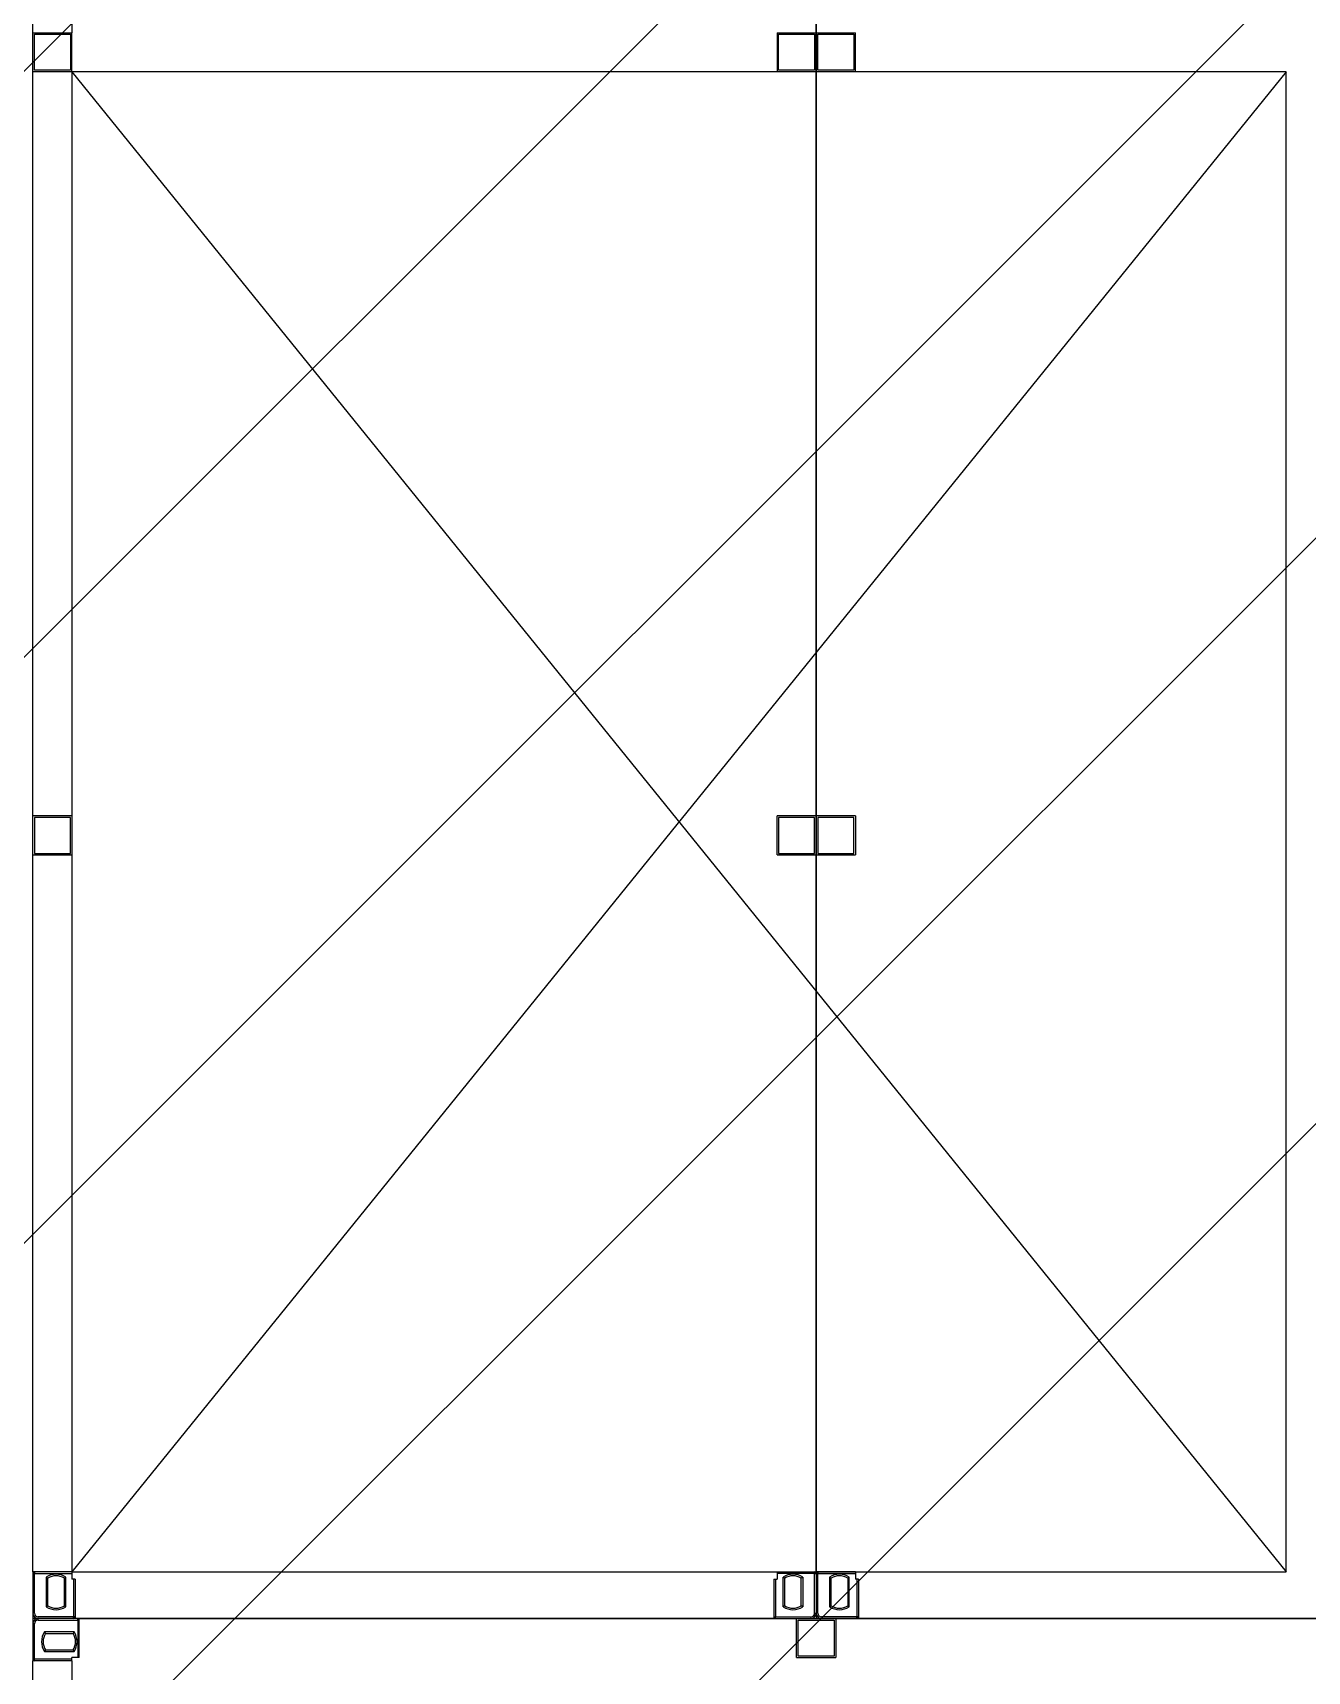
# Model space of a CAD drawing. Header units: millimetres. Extents: x -300 to 383236, y -195106 to -144646.
# Drawn here: x 373571.1 to 373863.9, y -149830.1 to -149453.5 of the extents above; entities that cross this region are included whole.
import ezdxf

# ---------------------------------------------------------------- set-up
doc = ezdxf.new("R2010")
doc.units = ezdxf.units.MM
doc.header["$LTSCALE"] = 60

# ---------------------------------------------------------------- blocks, each defined once
blk = doc.blocks.new('KEY PLAN_NEW')
h = blk.add_hatch()
h.set_pattern_fill('ANSI31', color=253, scale=2)
h.set_pattern_definition([(45, (-1396.921, -1800.0236), (-4.490128, 4.490128), [])])
edge = h.paths.add_edge_path()
edge.add_line((-2006.86, -1075.94), (-2006.86, -1091.94))
edge.add_line((-2006.86, -1091.94), (-2067.86, -1091.94))
edge.add_line((-2067.86, -1091.94), (-2067.86, -1375.94))
edge.add_line((-2067.86, -1375.94), (-2006.86, -1375.94))
edge.add_line((-2006.86, -1375.94), (-2006.86, -1391.94))
edge.add_line((-2006.86, -1391.94), (-2007.86, -1391.94))
edge.add_line((-2007.86, -1391.94), (-2007.86, -1488.94))
edge.add_line((-2007.86, -1488.94), (-2008.31, -1488.94))
edge.add_arc((-2028.72, -1493.5), 20.91, 12.5777, 76.5787)
edge.add_line((-2023.86, -1473.16), (-2023.86, -1391.94))
edge.add_line((-2023.86, -1391.94), (-2247.86, -1391.94))
edge.add_line((-2247.86, -1391.94), (-2247.86, -1488.94))
edge.add_line((-2247.86, -1488.94), (-2263.86, -1488.94))
edge.add_line((-2263.86, -1488.94), (-2263.86, -1452.18))
edge.add_line((-2263.86, -1452.18), (-2549.86, -1452.18))
edge.add_line((-2549.86, -1452.18), (-2549.86, -1488.94))
edge.add_line((-2549.86, -1488.94), (-2565.86, -1488.94))
edge.add_line((-2565.86, -1488.94), (-2565.86, -1427.94))
edge.add_line((-2565.86, -1427.94), (-2720.86, -1427.94))
edge.add_line((-2720.86, -1427.94), (-2720.86, -1411.94))
edge.add_line((-2720.86, -1411.94), (-2623.86, -1411.94))
edge.add_line((-2623.86, -1411.94), (-2623.86, -1075.94))
edge.add_line((-2623.86, -1075.94), (-2563.86, -1075.94))
edge.add_line((-2563.86, -1075.94), (-2563.86, -1071.94))
edge.add_line((-2563.86, -1071.94), (-2547.86, -1071.94))
edge.add_line((-2547.86, -1071.94), (-2547.86, -1091.94))
edge.add_line((-2547.86, -1091.94), (-2607.86, -1091.94))
edge.add_line((-2607.86, -1091.94), (-2607.86, -1411.94))
edge.add_line((-2607.86, -1411.94), (-2549.86, -1411.94))
edge.add_line((-2549.86, -1411.94), (-2549.86, -1436.18))
edge.add_line((-2549.86, -1436.18), (-2263.86, -1436.18))
edge.add_line((-2263.86, -1436.18), (-2263.86, -1375.94))
edge.add_line((-2263.86, -1375.94), (-2083.86, -1375.94))
edge.add_line((-2083.86, -1375.94), (-2083.86, -1075.94))
edge.add_line((-2083.86, -1075.94), (-2006.86, -1075.94))
at = {"color": 253}
for p, q in [((-2723.86, -1368.38, 46), (-2723.86, -1075.5, 46)), ((-2663.86, -1075.5, 46), (-2663.86, -1368.38, 46)), ((-2663.86, -1368.38, 46), (-2663.86, -1075.5, 46)), ((-2720.86, -1193.44, 46), (-2720.86, -1250.44, 46)), ((-2723.86, -1250.44, 46), (-2720.86, -1250.44, 46)), ((-2723.74, -1253.32, 46), (-2723.74, -1250.56, 46)), ((-2723.74, -1250.56, 46), (-2720.98, -1250.56, 46)), ((-2720.98, -1250.56, 46), (-2720.98, -1253.32, 46)), ((-2720.98, -1250.56, 46), (-2720.98, -1253.32, 46)), ((-2720.86, -1253.44, 46), (-2720.86, -1250.44, 46)), ((-2666.86, -1250.44, 46), (-2666.86, -1253.44, 46)), ((-2666.86, -1250.44, 46), (-2663.86, -1250.44, 46)), ((-2666.74, -1253.32, 46), (-2666.74, -1250.56, 46)), ((-2666.74, -1250.56, 46), (-2663.98, -1250.56, 46)), ((-2663.98, -1250.56, 46), (-2663.98, -1253.32, 46)), ((-2663.98, -1250.56, 46), (-2663.98, -1253.32, 46)), ((-2663.86, -1250.44, 46), (-2660.86, -1250.44, 46)), ((-2663.74, -1253.32, 46), (-2663.74, -1250.56, 46)), ((-2663.74, -1250.56, 46), (-2660.98, -1250.56, 46)), ((-2660.98, -1250.56, 46), (-2660.98, -1253.32, 46)), ((-2660.98, -1250.56, 46), (-2660.98, -1253.32, 46)), ((-2660.86, -1253.44, 46), (-2660.86, -1250.44, 46)), ((-2720.86, -1253.44, 46), (-2723.86, -1253.44, 46)), ((-2720.98, -1253.32, 46), (-2723.74, -1253.32, 46)), ((-2627.86, -1253.44, 46), (-2720.86, -1368.38, 46)), ((-2720.86, -1253.44, 46), (-2627.86, -1368.38, 46)), ((-2720.86, -1253.44, 46), (-2720.86, -1310.44, 46)), ((-2663.86, -1253.44, 46), (-2666.86, -1253.44, 46)), ((-2663.98, -1253.32, 46), (-2666.74, -1253.32, 46)), ((-2660.86, -1253.44, 46), (-2663.86, -1253.44, 46)), ((-2660.98, -1253.32, 46), (-2663.74, -1253.32, 46)), ((-2720.86, -1310.44, 46), (-2723.86, -1310.44, 46)), ((-2720.98, -1310.56, 46), (-2723.74, -1310.56, 46)), ((-2723.74, -1310.56, 46), (-2723.74, -1313.32, 46)), ((-2720.98, -1313.32, 46), (-2720.98, -1310.56, 46)), ((-2720.98, -1313.32, 46), (-2720.98, -1310.56, 46)), ((-2720.86, -1310.44, 46), (-2720.86, -1313.44, 46)), ((-2666.86, -1313.44, 46), (-2666.86, -1310.44, 46)), ((-2663.86, -1310.44, 46), (-2666.86, -1310.44, 46)), ((-2663.98, -1310.56, 46), (-2666.74, -1310.56, 46)), ((-2666.74, -1310.56, 46), (-2666.74, -1313.32, 46)), ((-2663.98, -1313.32, 46), (-2663.98, -1310.56, 46)), ((-2663.98, -1313.32, 46), (-2663.98, -1310.56, 46)), ((-2660.86, -1310.44, 46), (-2663.86, -1310.44, 46)), ((-2660.98, -1310.56, 46), (-2663.74, -1310.56, 46)), ((-2663.74, -1310.56, 46), (-2663.74, -1313.32, 46)), ((-2660.98, -1313.32, 46), (-2660.98, -1310.56, 46)), ((-2660.98, -1313.32, 46), (-2660.98, -1310.56, 46)), ((-2660.86, -1310.44, 46), (-2660.86, -1313.44, 46)), ((-2723.86, -1313.44, 46), (-2720.86, -1313.44, 46)), ((-2723.74, -1313.32, 46), (-2720.98, -1313.32, 46)), ((-2720.86, -1313.44, 46), (-2720.86, -1368.38, 46)), ((-2666.86, -1313.44, 46), (-2663.86, -1313.44, 46)), ((-2666.74, -1313.32, 46), (-2663.98, -1313.32, 46)), ((-2663.86, -1313.44, 46), (-2660.86, -1313.44, 46)), ((-2663.74, -1313.32, 46), (-2660.98, -1313.32, 46)), ((-2723.86, -1368.38, 46), (-2723.86, -1371.94, 46)), ((-2720.86, -1368.38, 46), (-2720.86, -1368.94, 46)), ((-2720.62, -1368.94, 46), (-2720.86, -1368.94, 46)), ((-2667.1, -1368.94, 46), (-2666.86, -1368.94, 46)), ((-2666.86, -1368.38, 46), (-2666.86, -1368.94, 46)), ((-2663.86, -1368.38, 46), (-2663.86, -1371.94, 46)), ((-2663.86, -1368.38, 46), (-2663.86, -1371.94, 46)), ((-2660.86, -1368.38, 46), (-2660.86, -1368.94, 46)), ((-2660.62, -1368.94, 46), (-2660.86, -1368.94, 46)), ((-2720.62, -1371.94, 46), (-2723.86, -1371.94, 46)), ((-2723.86, -1371.94, 46), (-2723.86, -1375.18, 46)), ((-2720.3, -1371.94, 46), (-2723.86, -1371.94, 46)), ((-2667.1, -1371.94, 46), (-2720.62, -1371.94, 46)), ((-2720.3, -1371.94, 46), (-2607.42, -1371.94, 46)), ((-2667.1, -1371.94, 46), (-2663.86, -1371.94, 46)), ((-2665.36, -1374.94, 46), (-2665.36, -1371.94, 46)), ((-2665.24, -1372.06, 46), (-2662.48, -1372.06, 46)), ((-2665.24, -1372.06, 46), (-2662.48, -1372.06, 46)), ((-2665.24, -1374.82, 46), (-2665.24, -1372.06, 46)), ((-2660.62, -1371.94, 46), (-2663.86, -1371.94, 46)), ((-2662.48, -1372.06, 46), (-2662.48, -1374.82, 46)), ((-2662.36, -1371.94, 46), (-2662.36, -1374.94, 46)), ((-2607.1, -1371.94, 46), (-2660.62, -1371.94, 46)), ((-2723.86, -1428.7, 46), (-2723.86, -1375.18, 46)), ((-2720.86, -1375.18, 46), (-2720.86, -1374.94, 46)), ((-2720.3, -1374.94, 46), (-2720.86, -1374.94, 46)), ((-2720.86, -1375.18, 46), (-2720.86, -1428.7, 46)), ((-2665.36, -1374.94, 46), (-2662.36, -1374.94, 46)), ((-2662.48, -1374.82, 46), (-2665.24, -1374.82, 46))]:
    blk.add_line(p, q, dxfattribs=at)
at = {"color": 253, "linetype": 'Continuous'}
for p, q in [((-2720.86, -1368.38, 46), (-2723.86, -1368.38, 46)), ((-2723.74, -1368.5, 46), (-2723.86, -1368.5, 46)), ((-2723.74, -1368.38, 46), (-2723.74, -1368.5, 46)), ((-2723.74, -1368.5, 46), (-2720.86, -1368.5, 46)), ((-2723.74, -1371.53, 46), (-2723.74, -1368.5, 46)), ((-2722.84, -1368.78, 46), (-2722.84, -1371.04, 46)), ((-2722.72, -1370.98, 46), (-2722.72, -1368.85, 46)), ((-2721.45, -1368.85, 46), (-2721.45, -1370.98, 46)), ((-2721.33, -1371.04, 46), (-2721.33, -1368.78, 46)), ((-2720.74, -1368.94, 46), (-2720.74, -1371.82, 46)), ((-2720.62, -1368.94, 46), (-2720.62, -1371.94, 46)), ((-2667.1, -1368.94, 46), (-2667.1, -1371.94, 46)), ((-2666.98, -1368.94, 46), (-2666.98, -1371.82, 46)), ((-2666.86, -1368.38, 46), (-2663.86, -1368.38, 46)), ((-2663.98, -1368.5, 46), (-2666.86, -1368.5, 46)), ((-2666.4, -1371.04, 46), (-2666.4, -1368.78, 46)), ((-2666.28, -1368.85, 46), (-2666.28, -1370.98, 46)), ((-2665.01, -1370.98, 46), (-2665.01, -1368.85, 46)), ((-2664.89, -1368.78, 46), (-2664.89, -1371.04, 46)), ((-2663.98, -1368.38, 46), (-2663.98, -1368.5, 46)), ((-2663.98, -1368.5, 46), (-2663.86, -1368.5, 46)), ((-2663.98, -1371.53, 46), (-2663.98, -1368.5, 46)), ((-2660.86, -1368.38, 46), (-2663.86, -1368.38, 46)), ((-2663.74, -1368.5, 46), (-2663.86, -1368.5, 46)), ((-2663.74, -1368.38, 46), (-2663.74, -1368.5, 46)), ((-2663.74, -1368.5, 46), (-2660.86, -1368.5, 46)), ((-2663.74, -1371.53, 46), (-2663.74, -1368.5, 46)), ((-2662.84, -1368.78, 46), (-2662.84, -1371.04, 46)), ((-2662.72, -1370.98, 46), (-2662.72, -1368.85, 46)), ((-2661.45, -1368.85, 46), (-2661.45, -1370.98, 46)), ((-2661.33, -1371.04, 46), (-2661.33, -1368.78, 46)), ((-2660.74, -1368.94, 46), (-2660.74, -1371.82, 46)), ((-2660.62, -1368.94, 46), (-2660.62, -1371.94, 46)), ((-2723.74, -1371.53, 46), (-2723.86, -1371.53, 46)), ((-2723.74, -1372.06, 46), (-2723.74, -1372.06, 46)), ((-2723.74, -1372.06, 46), (-2723.74, -1372.06, 46)), ((-2720.74, -1371.82, 46), (-2723.45, -1371.82, 46)), ((-2723.45, -1372.06, 46), (-2723.45, -1371.94, 46)), ((-2723.45, -1372.06, 46), (-2720.42, -1372.06, 46)), ((-2720.74, -1371.94, 46), (-2720.74, -1371.82, 46)), ((-2720.62, -1371.82, 46), (-2720.74, -1371.82, 46)), ((-2720.42, -1372.06, 46), (-2720.42, -1371.94, 46)), ((-2720.3, -1372.06, 46), (-2720.42, -1372.06, 46)), ((-2720.42, -1372.06, 46), (-2720.42, -1374.94, 46)), ((-2720.3, -1374.94, 46), (-2720.3, -1371.94, 46)), ((-2667.1, -1371.82, 46), (-2666.98, -1371.82, 46)), ((-2666.98, -1371.94, 46), (-2666.98, -1371.82, 46)), ((-2666.98, -1371.82, 46), (-2664.27, -1371.82, 46)), ((-2664.27, -1371.82, 46), (-2664.27, -1371.94, 46)), ((-2663.98, -1371.53, 46), (-2663.86, -1371.53, 46)), ((-2663.98, -1371.82, 46), (-2663.98, -1371.82, 46)), ((-2663.98, -1371.82, 46), (-2663.98, -1371.82, 46)), ((-2663.74, -1371.53, 46), (-2663.86, -1371.53, 46)), ((-2660.74, -1371.82, 46), (-2663.45, -1371.82, 46)), ((-2660.74, -1371.94, 46), (-2660.74, -1371.82, 46)), ((-2660.62, -1371.82, 46), (-2660.74, -1371.82, 46)), ((-2723.74, -1372.35, 46), (-2723.86, -1372.35, 46)), ((-2723.74, -1375.06, 46), (-2723.74, -1372.35, 46)), ((-2720.7, -1372.97, 46), (-2722.96, -1372.97, 46)), ((-2722.9, -1373.09, 46), (-2720.77, -1373.09, 46)), ((-2722.96, -1374.48, 46), (-2720.7, -1374.48, 46)), ((-2720.77, -1374.36, 46), (-2722.9, -1374.36, 46)), ((-2723.86, -1375.06, 46), (-2723.74, -1375.06, 46)), ((-2720.86, -1375.18, 46), (-2723.86, -1375.18, 46)), ((-2723.74, -1375.18, 46), (-2723.74, -1375.06, 46)), ((-2720.86, -1375.06, 46), (-2723.74, -1375.06, 46))]:
    blk.add_line(p, q, dxfattribs=at)
at = {"color": 253, "elevation": 46}
blk.add_lwpolyline([(-2720.86, -1368.38), (-2627.86, -1368.38), (-2627.86, -1253.44), (-2720.86, -1253.44)], close=True, dxfattribs=at)
at = {"color": 253, "linetype": 'Continuous'}
for centre, radius, start, end in [((-2723.74, -1368.5, 46), 0.12, 90, 180), ((-2722.08, -1369.91, 46), 1.36, 56.2792, 123.7208), ((-2722.08, -1369.91, 46), 1.24, 59.1964, 120.8036), ((-2665.64, -1369.91, 46), 1.36, 56.2792, 123.7208), ((-2665.64, -1369.91, 46), 1.24, 59.1964, 120.8036), ((-2663.98, -1368.5, 46), 0.12, 0, 90), ((-2663.74, -1368.5, 46), 0.12, 90, 180), ((-2662.08, -1369.91, 46), 1.36, 56.2792, 123.7208), ((-2662.08, -1369.91, 46), 1.24, 59.1964, 120.8036), ((-2723.45, -1371.53, 46), 0.41, 180, 270), ((-2723.45, -1372.35, 46), 0.41, 90, 180), ((-2723.45, -1371.53, 46), 0.29, 180, 270), ((-2723.45, -1372.35, 46), 0.29, 90, 180), ((-2722.08, -1369.91, 46), 1.36, 236.2792, 303.7208), ((-2722.08, -1369.91, 46), 1.24, 239.1964, 300.8036), ((-2720.74, -1371.82, 46), 0.12, 270, 0), ((-2720.42, -1372.06, 46), 0.12, 0, 90), ((-2666.98, -1371.82, 46), 0.12, 180, 270), ((-2665.64, -1369.91, 46), 1.36, 236.2792, 303.7208), ((-2665.64, -1369.91, 46), 1.24, 239.1964, 300.8036), ((-2664.27, -1371.53, 46), 0.41, 270, 0), ((-2664.27, -1371.53, 46), 0.29, 270, 0), ((-2663.45, -1371.53, 46), 0.41, 180, 270), ((-2663.45, -1371.53, 46), 0.29, 180, 270), ((-2662.08, -1369.91, 46), 1.36, 236.2792, 303.7208), ((-2662.08, -1369.91, 46), 1.24, 239.1964, 300.8036), ((-2660.74, -1371.82, 46), 0.12, 270, 0), ((-2721.83, -1373.72, 46), 1.36, 146.2792, 213.7208), ((-2721.83, -1373.72, 46), 1.24, 149.1964, 210.8036), ((-2721.83, -1373.72, 46), 1.24, 329.1964, 30.8036), ((-2721.83, -1373.72, 46), 1.36, 326.2792, 33.7208), ((-2723.74, -1375.06, 46), 0.12, 180, 270)]:
    blk.add_arc(centre, radius, start, end, dxfattribs=at)
for points, knots in [([(-2722.84, -1368.78, 46), (-2722.84, -1368.78, 46), (-2722.84, -1368.78, 46), (-2722.83, -1368.78, 46), (-2722.83, -1368.78, 46), (-2722.83, -1368.78, 46), (-2722.83, -1368.79, 46), (-2722.83, -1368.79, 46), (-2722.82, -1368.79, 46), (-2722.82, -1368.79, 46), (-2722.81, -1368.8, 46), (-2722.81, -1368.8, 46), (-2722.8, -1368.8, 46), (-2722.8, -1368.8, 46), (-2722.8, -1368.8, 46), (-2722.8, -1368.8, 46), (-2722.79, -1368.81, 46), (-2722.79, -1368.81, 46), (-2722.79, -1368.81, 46), (-2722.79, -1368.81, 46), (-2722.78, -1368.81, 46), (-2722.78, -1368.82, 46), (-2722.77, -1368.82, 46), (-2722.77, -1368.82, 46), (-2722.76, -1368.82, 46), (-2722.76, -1368.82, 46), (-2722.76, -1368.82, 46), (-2722.76, -1368.82, 46), (-2722.76, -1368.83, 46), (-2722.76, -1368.83, 46), (-2722.75, -1368.83, 46), (-2722.75, -1368.83, 46), (-2722.74, -1368.83, 46), (-2722.74, -1368.83, 46), (-2722.74, -1368.84, 46), (-2722.74, -1368.84, 46), (-2722.74, -1368.84, 46), (-2722.74, -1368.84, 46), (-2722.73, -1368.84, 46), (-2722.73, -1368.84, 46), (-2722.73, -1368.84, 46), (-2722.73, -1368.84, 46), (-2722.73, -1368.84, 46), (-2722.72, -1368.84, 46), (-2722.72, -1368.85, 46), (-2722.72, -1368.85, 46), (-2722.72, -1368.85, 46), (-2722.72, -1368.85, 46), (-2722.72, -1368.85, 46), (-2722.72, -1368.85, 46), (-2722.72, -1368.85, 46), (-2722.72, -1368.85, 46), (-2722.72, -1368.85, 46), (-2722.72, -1368.85, 46)], [0, 0, 0, 0, 0.00782, 0.00782, 0.015639, 0.031279, 0.031279, 0.062557, 0.062557, 0.125114, 0.125114, 0.187671, 0.187671, 0.21895, 0.21895, 0.234589, 0.234589, 0.250228, 0.250228, 0.312785, 0.312785, 0.375342, 0.375342, 0.437899, 0.437899, 0.453538, 0.453538, 0.469178, 0.469178, 0.500456, 0.500456, 0.563013, 0.563013, 0.62557, 0.62557, 0.641209, 0.641209, 0.656849, 0.656849, 0.688127, 0.688127, 0.750684, 0.750684, 0.813241, 0.813241, 0.828881, 0.828881, 0.84452, 0.84452, 0.875798, 0.875798, 0.938355, 1, 1, 1, 1]), ([(-2721.45, -1368.85, 46), (-2721.45, -1368.85, 46), (-2721.45, -1368.85, 46), (-2721.45, -1368.85, 46), (-2721.44, -1368.85, 46), (-2721.44, -1368.85, 46), (-2721.44, -1368.85, 46), (-2721.44, -1368.85, 46), (-2721.44, -1368.85, 46), (-2721.44, -1368.85, 46), (-2721.44, -1368.84, 46), (-2721.44, -1368.84, 46), (-2721.43, -1368.84, 46), (-2721.43, -1368.84, 46), (-2721.43, -1368.84, 46), (-2721.43, -1368.84, 46), (-2721.43, -1368.84, 46), (-2721.43, -1368.84, 46), (-2721.43, -1368.84, 46), (-2721.43, -1368.84, 46), (-2721.42, -1368.83, 46), (-2721.42, -1368.83, 46), (-2721.41, -1368.83, 46), (-2721.41, -1368.83, 46), (-2721.41, -1368.83, 46), (-2721.41, -1368.83, 46), (-2721.4, -1368.82, 46), (-2721.4, -1368.82, 46), (-2721.4, -1368.82, 46), (-2721.4, -1368.82, 46), (-2721.4, -1368.82, 46), (-2721.39, -1368.82, 46), (-2721.39, -1368.82, 46), (-2721.38, -1368.81, 46), (-2721.38, -1368.81, 46), (-2721.37, -1368.81, 46), (-2721.37, -1368.81, 46), (-2721.37, -1368.81, 46), (-2721.37, -1368.8, 46), (-2721.37, -1368.8, 46), (-2721.36, -1368.8, 46), (-2721.36, -1368.8, 46), (-2721.36, -1368.8, 46), (-2721.35, -1368.8, 46), (-2721.35, -1368.79, 46), (-2721.34, -1368.79, 46), (-2721.34, -1368.79, 46), (-2721.33, -1368.79, 46), (-2721.33, -1368.78, 46), (-2721.33, -1368.78, 46), (-2721.33, -1368.78, 46), (-2721.33, -1368.78, 46), (-2721.33, -1368.78, 46), (-2721.33, -1368.78, 46)], [0, 0, 0, 0, 0.06206, 0.12459, 0.12459, 0.155854, 0.155854, 0.171487, 0.171487, 0.187119, 0.187119, 0.249648, 0.249648, 0.312178, 0.312178, 0.343442, 0.343442, 0.359075, 0.359075, 0.374707, 0.374707, 0.437236, 0.437236, 0.499766, 0.499766, 0.53103, 0.53103, 0.546663, 0.546663, 0.562295, 0.562295, 0.624824, 0.624824, 0.687353, 0.687353, 0.749883, 0.749883, 0.765515, 0.765515, 0.781147, 0.781147, 0.812412, 0.812412, 0.874941, 0.874941, 0.937471, 0.937471, 0.968735, 0.968735, 0.984368, 0.992184, 0.992184, 1, 1, 1, 1]), ([(-2666.28, -1368.85, 46), (-2666.28, -1368.85, 46), (-2666.28, -1368.85, 46), (-2666.28, -1368.85, 46), (-2666.28, -1368.85, 46), (-2666.28, -1368.85, 46), (-2666.28, -1368.85, 46), (-2666.28, -1368.85, 46), (-2666.28, -1368.85, 46), (-2666.28, -1368.85, 46), (-2666.28, -1368.84, 46), (-2666.29, -1368.84, 46), (-2666.29, -1368.84, 46), (-2666.29, -1368.84, 46), (-2666.29, -1368.84, 46), (-2666.29, -1368.84, 46), (-2666.3, -1368.84, 46), (-2666.3, -1368.84, 46), (-2666.3, -1368.84, 46), (-2666.3, -1368.84, 46), (-2666.3, -1368.83, 46), (-2666.3, -1368.83, 46), (-2666.31, -1368.83, 46), (-2666.31, -1368.83, 46), (-2666.32, -1368.83, 46), (-2666.32, -1368.83, 46), (-2666.32, -1368.82, 46), (-2666.32, -1368.82, 46), (-2666.32, -1368.82, 46), (-2666.32, -1368.82, 46), (-2666.33, -1368.82, 46), (-2666.33, -1368.82, 46), (-2666.34, -1368.82, 46), (-2666.34, -1368.81, 46), (-2666.35, -1368.81, 46), (-2666.35, -1368.81, 46), (-2666.35, -1368.81, 46), (-2666.35, -1368.81, 46), (-2666.36, -1368.8, 46), (-2666.36, -1368.8, 46), (-2666.36, -1368.8, 46), (-2666.36, -1368.8, 46), (-2666.37, -1368.8, 46), (-2666.37, -1368.8, 46), (-2666.38, -1368.79, 46), (-2666.38, -1368.79, 46), (-2666.39, -1368.79, 46), (-2666.39, -1368.79, 46), (-2666.39, -1368.78, 46), (-2666.39, -1368.78, 46), (-2666.39, -1368.78, 46), (-2666.4, -1368.78, 46), (-2666.4, -1368.78, 46), (-2666.4, -1368.78, 46)], [0, 0, 0, 0, 0.06206, 0.12459, 0.12459, 0.155854, 0.155854, 0.171487, 0.171487, 0.187119, 0.187119, 0.249648, 0.249648, 0.312178, 0.312178, 0.343442, 0.343442, 0.359075, 0.359075, 0.374707, 0.374707, 0.437236, 0.437236, 0.499766, 0.499766, 0.53103, 0.53103, 0.546663, 0.546663, 0.562295, 0.562295, 0.624824, 0.624824, 0.687353, 0.687353, 0.749883, 0.749883, 0.765515, 0.765515, 0.781147, 0.781147, 0.812412, 0.812412, 0.874941, 0.874941, 0.937471, 0.937471, 0.968735, 0.968735, 0.984368, 0.992184, 0.992184, 1, 1, 1, 1]), ([(-2664.89, -1368.78, 46), (-2664.89, -1368.78, 46), (-2664.89, -1368.78, 46), (-2664.89, -1368.78, 46), (-2664.89, -1368.78, 46), (-2664.89, -1368.78, 46), (-2664.89, -1368.79, 46), (-2664.9, -1368.79, 46), (-2664.9, -1368.79, 46), (-2664.91, -1368.79, 46), (-2664.91, -1368.8, 46), (-2664.92, -1368.8, 46), (-2664.92, -1368.8, 46), (-2664.92, -1368.8, 46), (-2664.93, -1368.8, 46), (-2664.93, -1368.8, 46), (-2664.93, -1368.81, 46), (-2664.93, -1368.81, 46), (-2664.93, -1368.81, 46), (-2664.94, -1368.81, 46), (-2664.94, -1368.81, 46), (-2664.95, -1368.82, 46), (-2664.95, -1368.82, 46), (-2664.96, -1368.82, 46), (-2664.96, -1368.82, 46), (-2664.96, -1368.82, 46), (-2664.96, -1368.82, 46), (-2664.96, -1368.82, 46), (-2664.97, -1368.83, 46), (-2664.97, -1368.83, 46), (-2664.97, -1368.83, 46), (-2664.97, -1368.83, 46), (-2664.98, -1368.83, 46), (-2664.98, -1368.83, 46), (-2664.99, -1368.84, 46), (-2664.99, -1368.84, 46), (-2664.99, -1368.84, 46), (-2664.99, -1368.84, 46), (-2664.99, -1368.84, 46), (-2664.99, -1368.84, 46), (-2664.99, -1368.84, 46), (-2664.99, -1368.84, 46), (-2665, -1368.84, 46), (-2665, -1368.84, 46), (-2665, -1368.85, 46), (-2665, -1368.85, 46), (-2665, -1368.85, 46), (-2665, -1368.85, 46), (-2665, -1368.85, 46), (-2665, -1368.85, 46), (-2665.01, -1368.85, 46), (-2665.01, -1368.85, 46), (-2665.01, -1368.85, 46), (-2665.01, -1368.85, 46)], [0, 0, 0, 0, 0.00782, 0.00782, 0.015639, 0.031279, 0.031279, 0.062557, 0.062557, 0.125114, 0.125114, 0.187671, 0.187671, 0.21895, 0.21895, 0.234589, 0.234589, 0.250228, 0.250228, 0.312785, 0.312785, 0.375342, 0.375342, 0.437899, 0.437899, 0.453538, 0.453538, 0.469178, 0.469178, 0.500456, 0.500456, 0.563013, 0.563013, 0.62557, 0.62557, 0.641209, 0.641209, 0.656849, 0.656849, 0.688127, 0.688127, 0.750684, 0.750684, 0.813241, 0.813241, 0.828881, 0.828881, 0.84452, 0.84452, 0.875798, 0.875798, 0.938355, 1, 1, 1, 1]), ([(-2662.84, -1368.78, 46), (-2662.84, -1368.78, 46), (-2662.84, -1368.78, 46), (-2662.83, -1368.78, 46), (-2662.83, -1368.78, 46), (-2662.83, -1368.78, 46), (-2662.83, -1368.79, 46), (-2662.83, -1368.79, 46), (-2662.82, -1368.79, 46), (-2662.82, -1368.79, 46), (-2662.81, -1368.8, 46), (-2662.81, -1368.8, 46), (-2662.8, -1368.8, 46), (-2662.8, -1368.8, 46), (-2662.8, -1368.8, 46), (-2662.8, -1368.8, 46), (-2662.79, -1368.81, 46), (-2662.79, -1368.81, 46), (-2662.79, -1368.81, 46), (-2662.79, -1368.81, 46), (-2662.78, -1368.81, 46), (-2662.78, -1368.82, 46), (-2662.77, -1368.82, 46), (-2662.77, -1368.82, 46), (-2662.76, -1368.82, 46), (-2662.76, -1368.82, 46), (-2662.76, -1368.82, 46), (-2662.76, -1368.82, 46), (-2662.76, -1368.83, 46), (-2662.76, -1368.83, 46), (-2662.75, -1368.83, 46), (-2662.75, -1368.83, 46), (-2662.74, -1368.83, 46), (-2662.74, -1368.83, 46), (-2662.74, -1368.84, 46), (-2662.74, -1368.84, 46), (-2662.74, -1368.84, 46), (-2662.74, -1368.84, 46), (-2662.73, -1368.84, 46), (-2662.73, -1368.84, 46), (-2662.73, -1368.84, 46), (-2662.73, -1368.84, 46), (-2662.73, -1368.84, 46), (-2662.72, -1368.84, 46), (-2662.72, -1368.85, 46), (-2662.72, -1368.85, 46), (-2662.72, -1368.85, 46), (-2662.72, -1368.85, 46), (-2662.72, -1368.85, 46), (-2662.72, -1368.85, 46), (-2662.72, -1368.85, 46), (-2662.72, -1368.85, 46), (-2662.72, -1368.85, 46), (-2662.72, -1368.85, 46)], [0, 0, 0, 0, 0.00782, 0.00782, 0.015639, 0.031279, 0.031279, 0.062557, 0.062557, 0.125114, 0.125114, 0.187671, 0.187671, 0.21895, 0.21895, 0.234589, 0.234589, 0.250228, 0.250228, 0.312785, 0.312785, 0.375342, 0.375342, 0.437899, 0.437899, 0.453538, 0.453538, 0.469178, 0.469178, 0.500456, 0.500456, 0.563013, 0.563013, 0.62557, 0.62557, 0.641209, 0.641209, 0.656849, 0.656849, 0.688127, 0.688127, 0.750684, 0.750684, 0.813241, 0.813241, 0.828881, 0.828881, 0.84452, 0.84452, 0.875798, 0.875798, 0.938355, 1, 1, 1, 1]), ([(-2661.45, -1368.85, 46), (-2661.45, -1368.85, 46), (-2661.45, -1368.85, 46), (-2661.45, -1368.85, 46), (-2661.44, -1368.85, 46), (-2661.44, -1368.85, 46), (-2661.44, -1368.85, 46), (-2661.44, -1368.85, 46), (-2661.44, -1368.85, 46), (-2661.44, -1368.85, 46), (-2661.44, -1368.84, 46), (-2661.44, -1368.84, 46), (-2661.43, -1368.84, 46), (-2661.43, -1368.84, 46), (-2661.43, -1368.84, 46), (-2661.43, -1368.84, 46), (-2661.43, -1368.84, 46), (-2661.43, -1368.84, 46), (-2661.43, -1368.84, 46), (-2661.43, -1368.84, 46), (-2661.42, -1368.83, 46), (-2661.42, -1368.83, 46), (-2661.41, -1368.83, 46), (-2661.41, -1368.83, 46), (-2661.41, -1368.83, 46), (-2661.41, -1368.83, 46), (-2661.4, -1368.82, 46), (-2661.4, -1368.82, 46), (-2661.4, -1368.82, 46), (-2661.4, -1368.82, 46), (-2661.4, -1368.82, 46), (-2661.39, -1368.82, 46), (-2661.39, -1368.82, 46), (-2661.38, -1368.81, 46), (-2661.38, -1368.81, 46), (-2661.37, -1368.81, 46), (-2661.37, -1368.81, 46), (-2661.37, -1368.81, 46), (-2661.37, -1368.8, 46), (-2661.37, -1368.8, 46), (-2661.36, -1368.8, 46), (-2661.36, -1368.8, 46), (-2661.36, -1368.8, 46), (-2661.35, -1368.8, 46), (-2661.35, -1368.79, 46), (-2661.34, -1368.79, 46), (-2661.34, -1368.79, 46), (-2661.33, -1368.79, 46), (-2661.33, -1368.78, 46), (-2661.33, -1368.78, 46), (-2661.33, -1368.78, 46), (-2661.33, -1368.78, 46), (-2661.33, -1368.78, 46), (-2661.33, -1368.78, 46)], [0, 0, 0, 0, 0.06206, 0.12459, 0.12459, 0.155854, 0.155854, 0.171487, 0.171487, 0.187119, 0.187119, 0.249648, 0.249648, 0.312178, 0.312178, 0.343442, 0.343442, 0.359075, 0.359075, 0.374707, 0.374707, 0.437236, 0.437236, 0.499766, 0.499766, 0.53103, 0.53103, 0.546663, 0.546663, 0.562295, 0.562295, 0.624824, 0.624824, 0.687353, 0.687353, 0.749883, 0.749883, 0.765515, 0.765515, 0.781147, 0.781147, 0.812412, 0.812412, 0.874941, 0.874941, 0.937471, 0.937471, 0.968735, 0.968735, 0.984368, 0.992184, 0.992184, 1, 1, 1, 1]), ([(-2722.84, -1371.04, 46), (-2722.84, -1371.04, 46), (-2722.84, -1371.04, 46), (-2722.83, -1371.04, 46), (-2722.83, -1371.04, 46), (-2722.83, -1371.04, 46), (-2722.83, -1371.04, 46), (-2722.83, -1371.04, 46), (-2722.82, -1371.04, 46), (-2722.82, -1371.03, 46), (-2722.81, -1371.03, 46), (-2722.81, -1371.03, 46), (-2722.8, -1371.03, 46), (-2722.8, -1371.03, 46), (-2722.8, -1371.02, 46), (-2722.8, -1371.02, 46), (-2722.79, -1371.02, 46), (-2722.79, -1371.02, 46), (-2722.79, -1371.02, 46), (-2722.79, -1371.02, 46), (-2722.78, -1371.01, 46), (-2722.78, -1371.01, 46), (-2722.77, -1371.01, 46), (-2722.77, -1371.01, 46), (-2722.76, -1371, 46), (-2722.76, -1371, 46), (-2722.76, -1371, 46), (-2722.76, -1371, 46), (-2722.76, -1371, 46), (-2722.76, -1371, 46), (-2722.75, -1371, 46), (-2722.75, -1371, 46), (-2722.74, -1370.99, 46), (-2722.74, -1370.99, 46), (-2722.74, -1370.99, 46), (-2722.74, -1370.99, 46), (-2722.74, -1370.99, 46), (-2722.74, -1370.99, 46), (-2722.73, -1370.99, 46), (-2722.73, -1370.99, 46), (-2722.73, -1370.99, 46), (-2722.73, -1370.99, 46), (-2722.73, -1370.98, 46), (-2722.72, -1370.98, 46), (-2722.72, -1370.98, 46), (-2722.72, -1370.98, 46), (-2722.72, -1370.98, 46), (-2722.72, -1370.98, 46), (-2722.72, -1370.98, 46), (-2722.72, -1370.98, 46), (-2722.72, -1370.98, 46), (-2722.72, -1370.98, 46), (-2722.72, -1370.98, 46), (-2722.72, -1370.98, 46)], [0, 0, 0, 0, 0.00782, 0.00782, 0.015639, 0.031279, 0.031279, 0.062557, 0.062557, 0.125114, 0.125114, 0.187671, 0.187671, 0.21895, 0.21895, 0.234589, 0.234589, 0.250228, 0.250228, 0.312785, 0.312785, 0.375342, 0.375342, 0.437899, 0.437899, 0.453538, 0.453538, 0.469178, 0.469178, 0.500456, 0.500456, 0.563013, 0.563013, 0.62557, 0.62557, 0.641209, 0.641209, 0.656849, 0.656849, 0.688127, 0.688127, 0.750684, 0.750684, 0.813241, 0.813241, 0.828881, 0.828881, 0.84452, 0.84452, 0.875798, 0.875798, 0.938355, 1, 1, 1, 1]), ([(-2721.45, -1370.98, 46), (-2721.45, -1370.98, 46), (-2721.45, -1370.98, 46), (-2721.45, -1370.98, 46), (-2721.44, -1370.98, 46), (-2721.44, -1370.98, 46), (-2721.44, -1370.98, 46), (-2721.44, -1370.98, 46), (-2721.44, -1370.98, 46), (-2721.44, -1370.98, 46), (-2721.44, -1370.98, 46), (-2721.44, -1370.98, 46), (-2721.43, -1370.99, 46), (-2721.43, -1370.99, 46), (-2721.43, -1370.99, 46), (-2721.43, -1370.99, 46), (-2721.43, -1370.99, 46), (-2721.43, -1370.99, 46), (-2721.43, -1370.99, 46), (-2721.43, -1370.99, 46), (-2721.42, -1370.99, 46), (-2721.42, -1370.99, 46), (-2721.41, -1371, 46), (-2721.41, -1371, 46), (-2721.41, -1371, 46), (-2721.41, -1371, 46), (-2721.4, -1371, 46), (-2721.4, -1371, 46), (-2721.4, -1371, 46), (-2721.4, -1371, 46), (-2721.4, -1371.01, 46), (-2721.39, -1371.01, 46), (-2721.39, -1371.01, 46), (-2721.38, -1371.01, 46), (-2721.38, -1371.02, 46), (-2721.37, -1371.02, 46), (-2721.37, -1371.02, 46), (-2721.37, -1371.02, 46), (-2721.37, -1371.02, 46), (-2721.37, -1371.02, 46), (-2721.36, -1371.03, 46), (-2721.36, -1371.03, 46), (-2721.36, -1371.03, 46), (-2721.35, -1371.03, 46), (-2721.35, -1371.03, 46), (-2721.34, -1371.04, 46), (-2721.34, -1371.04, 46), (-2721.33, -1371.04, 46), (-2721.33, -1371.04, 46), (-2721.33, -1371.04, 46), (-2721.33, -1371.04, 46), (-2721.33, -1371.04, 46), (-2721.33, -1371.04, 46), (-2721.33, -1371.04, 46)], [0, 0, 0, 0, 0.06206, 0.12459, 0.12459, 0.155854, 0.155854, 0.171487, 0.171487, 0.187119, 0.187119, 0.249648, 0.249648, 0.312178, 0.312178, 0.343442, 0.343442, 0.359075, 0.359075, 0.374707, 0.374707, 0.437236, 0.437236, 0.499766, 0.499766, 0.53103, 0.53103, 0.546663, 0.546663, 0.562295, 0.562295, 0.624824, 0.624824, 0.687353, 0.687353, 0.749883, 0.749883, 0.765515, 0.765515, 0.781147, 0.781147, 0.812412, 0.812412, 0.874941, 0.874941, 0.937471, 0.937471, 0.968735, 0.968735, 0.984368, 0.992184, 0.992184, 1, 1, 1, 1]), ([(-2666.28, -1370.98, 46), (-2666.28, -1370.98, 46), (-2666.28, -1370.98, 46), (-2666.28, -1370.98, 46), (-2666.28, -1370.98, 46), (-2666.28, -1370.98, 46), (-2666.28, -1370.98, 46), (-2666.28, -1370.98, 46), (-2666.28, -1370.98, 46), (-2666.28, -1370.98, 46), (-2666.28, -1370.98, 46), (-2666.29, -1370.98, 46), (-2666.29, -1370.99, 46), (-2666.29, -1370.99, 46), (-2666.29, -1370.99, 46), (-2666.29, -1370.99, 46), (-2666.3, -1370.99, 46), (-2666.3, -1370.99, 46), (-2666.3, -1370.99, 46), (-2666.3, -1370.99, 46), (-2666.3, -1370.99, 46), (-2666.3, -1370.99, 46), (-2666.31, -1371, 46), (-2666.31, -1371, 46), (-2666.32, -1371, 46), (-2666.32, -1371, 46), (-2666.32, -1371, 46), (-2666.32, -1371, 46), (-2666.32, -1371, 46), (-2666.32, -1371, 46), (-2666.33, -1371.01, 46), (-2666.33, -1371.01, 46), (-2666.34, -1371.01, 46), (-2666.34, -1371.01, 46), (-2666.35, -1371.02, 46), (-2666.35, -1371.02, 46), (-2666.35, -1371.02, 46), (-2666.35, -1371.02, 46), (-2666.36, -1371.02, 46), (-2666.36, -1371.02, 46), (-2666.36, -1371.03, 46), (-2666.36, -1371.03, 46), (-2666.37, -1371.03, 46), (-2666.37, -1371.03, 46), (-2666.38, -1371.03, 46), (-2666.38, -1371.04, 46), (-2666.39, -1371.04, 46), (-2666.39, -1371.04, 46), (-2666.39, -1371.04, 46), (-2666.39, -1371.04, 46), (-2666.39, -1371.04, 46), (-2666.4, -1371.04, 46), (-2666.4, -1371.04, 46), (-2666.4, -1371.04, 46)], [0, 0, 0, 0, 0.06206, 0.12459, 0.12459, 0.155854, 0.155854, 0.171487, 0.171487, 0.187119, 0.187119, 0.249648, 0.249648, 0.312178, 0.312178, 0.343442, 0.343442, 0.359075, 0.359075, 0.374707, 0.374707, 0.437236, 0.437236, 0.499766, 0.499766, 0.53103, 0.53103, 0.546663, 0.546663, 0.562295, 0.562295, 0.624824, 0.624824, 0.687353, 0.687353, 0.749883, 0.749883, 0.765515, 0.765515, 0.781147, 0.781147, 0.812412, 0.812412, 0.874941, 0.874941, 0.937471, 0.937471, 0.968735, 0.968735, 0.984368, 0.992184, 0.992184, 1, 1, 1, 1]), ([(-2664.89, -1371.04, 46), (-2664.89, -1371.04, 46), (-2664.89, -1371.04, 46), (-2664.89, -1371.04, 46), (-2664.89, -1371.04, 46), (-2664.89, -1371.04, 46), (-2664.89, -1371.04, 46), (-2664.9, -1371.04, 46), (-2664.9, -1371.04, 46), (-2664.91, -1371.03, 46), (-2664.91, -1371.03, 46), (-2664.92, -1371.03, 46), (-2664.92, -1371.03, 46), (-2664.92, -1371.03, 46), (-2664.93, -1371.02, 46), (-2664.93, -1371.02, 46), (-2664.93, -1371.02, 46), (-2664.93, -1371.02, 46), (-2664.93, -1371.02, 46), (-2664.94, -1371.02, 46), (-2664.94, -1371.01, 46), (-2664.95, -1371.01, 46), (-2664.95, -1371.01, 46), (-2664.96, -1371.01, 46), (-2664.96, -1371, 46), (-2664.96, -1371, 46), (-2664.96, -1371, 46), (-2664.96, -1371, 46), (-2664.97, -1371, 46), (-2664.97, -1371, 46), (-2664.97, -1371, 46), (-2664.97, -1371, 46), (-2664.98, -1370.99, 46), (-2664.98, -1370.99, 46), (-2664.99, -1370.99, 46), (-2664.99, -1370.99, 46), (-2664.99, -1370.99, 46), (-2664.99, -1370.99, 46), (-2664.99, -1370.99, 46), (-2664.99, -1370.99, 46), (-2664.99, -1370.99, 46), (-2664.99, -1370.99, 46), (-2665, -1370.98, 46), (-2665, -1370.98, 46), (-2665, -1370.98, 46), (-2665, -1370.98, 46), (-2665, -1370.98, 46), (-2665, -1370.98, 46), (-2665, -1370.98, 46), (-2665, -1370.98, 46), (-2665.01, -1370.98, 46), (-2665.01, -1370.98, 46), (-2665.01, -1370.98, 46), (-2665.01, -1370.98, 46)], [0, 0, 0, 0, 0.00782, 0.00782, 0.015639, 0.031279, 0.031279, 0.062557, 0.062557, 0.125114, 0.125114, 0.187671, 0.187671, 0.21895, 0.21895, 0.234589, 0.234589, 0.250228, 0.250228, 0.312785, 0.312785, 0.375342, 0.375342, 0.437899, 0.437899, 0.453538, 0.453538, 0.469178, 0.469178, 0.500456, 0.500456, 0.563013, 0.563013, 0.62557, 0.62557, 0.641209, 0.641209, 0.656849, 0.656849, 0.688127, 0.688127, 0.750684, 0.750684, 0.813241, 0.813241, 0.828881, 0.828881, 0.84452, 0.84452, 0.875798, 0.875798, 0.938355, 1, 1, 1, 1]), ([(-2662.84, -1371.04, 46), (-2662.84, -1371.04, 46), (-2662.84, -1371.04, 46), (-2662.83, -1371.04, 46), (-2662.83, -1371.04, 46), (-2662.83, -1371.04, 46), (-2662.83, -1371.04, 46), (-2662.83, -1371.04, 46), (-2662.82, -1371.04, 46), (-2662.82, -1371.03, 46), (-2662.81, -1371.03, 46), (-2662.81, -1371.03, 46), (-2662.8, -1371.03, 46), (-2662.8, -1371.03, 46), (-2662.8, -1371.02, 46), (-2662.8, -1371.02, 46), (-2662.79, -1371.02, 46), (-2662.79, -1371.02, 46), (-2662.79, -1371.02, 46), (-2662.79, -1371.02, 46), (-2662.78, -1371.01, 46), (-2662.78, -1371.01, 46), (-2662.77, -1371.01, 46), (-2662.77, -1371.01, 46), (-2662.76, -1371, 46), (-2662.76, -1371, 46), (-2662.76, -1371, 46), (-2662.76, -1371, 46), (-2662.76, -1371, 46), (-2662.76, -1371, 46), (-2662.75, -1371, 46), (-2662.75, -1371, 46), (-2662.74, -1370.99, 46), (-2662.74, -1370.99, 46), (-2662.74, -1370.99, 46), (-2662.74, -1370.99, 46), (-2662.74, -1370.99, 46), (-2662.74, -1370.99, 46), (-2662.73, -1370.99, 46), (-2662.73, -1370.99, 46), (-2662.73, -1370.99, 46), (-2662.73, -1370.99, 46), (-2662.73, -1370.98, 46), (-2662.72, -1370.98, 46), (-2662.72, -1370.98, 46), (-2662.72, -1370.98, 46), (-2662.72, -1370.98, 46), (-2662.72, -1370.98, 46), (-2662.72, -1370.98, 46), (-2662.72, -1370.98, 46), (-2662.72, -1370.98, 46), (-2662.72, -1370.98, 46), (-2662.72, -1370.98, 46), (-2662.72, -1370.98, 46)], [0, 0, 0, 0, 0.00782, 0.00782, 0.015639, 0.031279, 0.031279, 0.062557, 0.062557, 0.125114, 0.125114, 0.187671, 0.187671, 0.21895, 0.21895, 0.234589, 0.234589, 0.250228, 0.250228, 0.312785, 0.312785, 0.375342, 0.375342, 0.437899, 0.437899, 0.453538, 0.453538, 0.469178, 0.469178, 0.500456, 0.500456, 0.563013, 0.563013, 0.62557, 0.62557, 0.641209, 0.641209, 0.656849, 0.656849, 0.688127, 0.688127, 0.750684, 0.750684, 0.813241, 0.813241, 0.828881, 0.828881, 0.84452, 0.84452, 0.875798, 0.875798, 0.938355, 1, 1, 1, 1]), ([(-2661.45, -1370.98, 46), (-2661.45, -1370.98, 46), (-2661.45, -1370.98, 46), (-2661.45, -1370.98, 46), (-2661.44, -1370.98, 46), (-2661.44, -1370.98, 46), (-2661.44, -1370.98, 46), (-2661.44, -1370.98, 46), (-2661.44, -1370.98, 46), (-2661.44, -1370.98, 46), (-2661.44, -1370.98, 46), (-2661.44, -1370.98, 46), (-2661.43, -1370.99, 46), (-2661.43, -1370.99, 46), (-2661.43, -1370.99, 46), (-2661.43, -1370.99, 46), (-2661.43, -1370.99, 46), (-2661.43, -1370.99, 46), (-2661.43, -1370.99, 46), (-2661.43, -1370.99, 46), (-2661.42, -1370.99, 46), (-2661.42, -1370.99, 46), (-2661.41, -1371, 46), (-2661.41, -1371, 46), (-2661.41, -1371, 46), (-2661.41, -1371, 46), (-2661.4, -1371, 46), (-2661.4, -1371, 46), (-2661.4, -1371, 46), (-2661.4, -1371, 46), (-2661.4, -1371.01, 46), (-2661.39, -1371.01, 46), (-2661.39, -1371.01, 46), (-2661.38, -1371.01, 46), (-2661.38, -1371.02, 46), (-2661.37, -1371.02, 46), (-2661.37, -1371.02, 46), (-2661.37, -1371.02, 46), (-2661.37, -1371.02, 46), (-2661.37, -1371.02, 46), (-2661.36, -1371.03, 46), (-2661.36, -1371.03, 46), (-2661.36, -1371.03, 46), (-2661.35, -1371.03, 46), (-2661.35, -1371.03, 46), (-2661.34, -1371.04, 46), (-2661.34, -1371.04, 46), (-2661.33, -1371.04, 46), (-2661.33, -1371.04, 46), (-2661.33, -1371.04, 46), (-2661.33, -1371.04, 46), (-2661.33, -1371.04, 46), (-2661.33, -1371.04, 46), (-2661.33, -1371.04, 46)], [0, 0, 0, 0, 0.06206, 0.12459, 0.12459, 0.155854, 0.155854, 0.171487, 0.171487, 0.187119, 0.187119, 0.249648, 0.249648, 0.312178, 0.312178, 0.343442, 0.343442, 0.359075, 0.359075, 0.374707, 0.374707, 0.437236, 0.437236, 0.499766, 0.499766, 0.53103, 0.53103, 0.546663, 0.546663, 0.562295, 0.562295, 0.624824, 0.624824, 0.687353, 0.687353, 0.749883, 0.749883, 0.765515, 0.765515, 0.781147, 0.781147, 0.812412, 0.812412, 0.874941, 0.874941, 0.937471, 0.937471, 0.968735, 0.968735, 0.984368, 0.992184, 0.992184, 1, 1, 1, 1]), ([(-2722.96, -1372.97, 46), (-2722.96, -1372.97, 46), (-2722.96, -1372.97, 46), (-2722.96, -1372.97, 46), (-2722.96, -1372.97, 46), (-2722.96, -1372.97, 46), (-2722.96, -1372.98, 46), (-2722.96, -1372.98, 46), (-2722.95, -1372.98, 46), (-2722.95, -1372.99, 46), (-2722.95, -1372.99, 46), (-2722.95, -1373, 46), (-2722.94, -1373, 46), (-2722.94, -1373.01, 46), (-2722.94, -1373.01, 46), (-2722.94, -1373.01, 46), (-2722.94, -1373.01, 46), (-2722.94, -1373.01, 46), (-2722.94, -1373.02, 46), (-2722.94, -1373.02, 46), (-2722.93, -1373.03, 46), (-2722.93, -1373.03, 46), (-2722.93, -1373.04, 46), (-2722.92, -1373.04, 46), (-2722.92, -1373.04, 46), (-2722.92, -1373.04, 46), (-2722.92, -1373.04, 46), (-2722.92, -1373.05, 46), (-2722.92, -1373.05, 46), (-2722.92, -1373.05, 46), (-2722.92, -1373.05, 46), (-2722.92, -1373.06, 46), (-2722.91, -1373.06, 46), (-2722.91, -1373.06, 46), (-2722.91, -1373.07, 46), (-2722.91, -1373.07, 46), (-2722.91, -1373.07, 46), (-2722.91, -1373.07, 46), (-2722.91, -1373.07, 46), (-2722.91, -1373.07, 46), (-2722.9, -1373.07, 46), (-2722.9, -1373.08, 46), (-2722.9, -1373.08, 46), (-2722.9, -1373.08, 46), (-2722.9, -1373.08, 46), (-2722.9, -1373.08, 46), (-2722.9, -1373.08, 46), (-2722.9, -1373.08, 46), (-2722.9, -1373.09, 46), (-2722.9, -1373.09, 46), (-2722.9, -1373.09, 46), (-2722.9, -1373.09, 46), (-2722.9, -1373.09, 46), (-2722.9, -1373.09, 46)], [0, 0, 0, 0, 0.00782, 0.00782, 0.015639, 0.031279, 0.031279, 0.062557, 0.062557, 0.125114, 0.125114, 0.187671, 0.187671, 0.21895, 0.21895, 0.234589, 0.234589, 0.250228, 0.250228, 0.312785, 0.312785, 0.375342, 0.375342, 0.437899, 0.437899, 0.453538, 0.453538, 0.469178, 0.469178, 0.500456, 0.500456, 0.563013, 0.563013, 0.62557, 0.62557, 0.641209, 0.641209, 0.656849, 0.656849, 0.688127, 0.688127, 0.750684, 0.750684, 0.813241, 0.813241, 0.828881, 0.828881, 0.84452, 0.84452, 0.875798, 0.875798, 0.938355, 1, 1, 1, 1]), ([(-2720.7, -1372.97, 46), (-2720.7, -1372.97, 46), (-2720.7, -1372.97, 46), (-2720.7, -1372.97, 46), (-2720.7, -1372.97, 46), (-2720.7, -1372.97, 46), (-2720.7, -1372.98, 46), (-2720.71, -1372.98, 46), (-2720.71, -1372.98, 46), (-2720.71, -1372.99, 46), (-2720.71, -1372.99, 46), (-2720.72, -1373, 46), (-2720.72, -1373, 46), (-2720.72, -1373.01, 46), (-2720.72, -1373.01, 46), (-2720.72, -1373.01, 46), (-2720.72, -1373.01, 46), (-2720.72, -1373.01, 46), (-2720.73, -1373.02, 46), (-2720.73, -1373.02, 46), (-2720.73, -1373.03, 46), (-2720.73, -1373.03, 46), (-2720.74, -1373.04, 46), (-2720.74, -1373.04, 46), (-2720.74, -1373.04, 46), (-2720.74, -1373.04, 46), (-2720.74, -1373.04, 46), (-2720.74, -1373.05, 46), (-2720.74, -1373.05, 46), (-2720.74, -1373.05, 46), (-2720.75, -1373.05, 46), (-2720.75, -1373.06, 46), (-2720.75, -1373.06, 46), (-2720.75, -1373.06, 46), (-2720.75, -1373.07, 46), (-2720.75, -1373.07, 46), (-2720.76, -1373.07, 46), (-2720.76, -1373.07, 46), (-2720.76, -1373.07, 46), (-2720.76, -1373.07, 46), (-2720.76, -1373.07, 46), (-2720.76, -1373.08, 46), (-2720.76, -1373.08, 46), (-2720.76, -1373.08, 46), (-2720.76, -1373.08, 46), (-2720.76, -1373.08, 46), (-2720.76, -1373.08, 46), (-2720.76, -1373.08, 46), (-2720.76, -1373.09, 46), (-2720.76, -1373.09, 46), (-2720.77, -1373.09, 46), (-2720.77, -1373.09, 46), (-2720.77, -1373.09, 46), (-2720.77, -1373.09, 46)], [0, 0, 0, 0, 0.00782, 0.00782, 0.015639, 0.031279, 0.031279, 0.062557, 0.062557, 0.125114, 0.125114, 0.187671, 0.187671, 0.21895, 0.21895, 0.234589, 0.234589, 0.250228, 0.250228, 0.312785, 0.312785, 0.375342, 0.375342, 0.437899, 0.437899, 0.453538, 0.453538, 0.469178, 0.469178, 0.500456, 0.500456, 0.563013, 0.563013, 0.62557, 0.62557, 0.641209, 0.641209, 0.656849, 0.656849, 0.688127, 0.688127, 0.750684, 0.750684, 0.813241, 0.813241, 0.828881, 0.828881, 0.84452, 0.84452, 0.875798, 0.875798, 0.938355, 1, 1, 1, 1]), ([(-2722.9, -1374.36, 46), (-2722.9, -1374.36, 46), (-2722.9, -1374.36, 46), (-2722.9, -1374.36, 46), (-2722.9, -1374.36, 46), (-2722.9, -1374.36, 46), (-2722.9, -1374.36, 46), (-2722.9, -1374.36, 46), (-2722.9, -1374.36, 46), (-2722.9, -1374.36, 46), (-2722.9, -1374.37, 46), (-2722.9, -1374.37, 46), (-2722.9, -1374.37, 46), (-2722.9, -1374.37, 46), (-2722.91, -1374.38, 46), (-2722.91, -1374.38, 46), (-2722.91, -1374.38, 46), (-2722.91, -1374.38, 46), (-2722.91, -1374.38, 46), (-2722.91, -1374.38, 46), (-2722.91, -1374.38, 46), (-2722.91, -1374.39, 46), (-2722.92, -1374.39, 46), (-2722.92, -1374.39, 46), (-2722.92, -1374.4, 46), (-2722.92, -1374.4, 46), (-2722.92, -1374.4, 46), (-2722.92, -1374.4, 46), (-2722.92, -1374.4, 46), (-2722.92, -1374.4, 46), (-2722.92, -1374.41, 46), (-2722.93, -1374.41, 46), (-2722.93, -1374.42, 46), (-2722.93, -1374.42, 46), (-2722.94, -1374.43, 46), (-2722.94, -1374.43, 46), (-2722.94, -1374.44, 46), (-2722.94, -1374.44, 46), (-2722.94, -1374.44, 46), (-2722.94, -1374.44, 46), (-2722.94, -1374.44, 46), (-2722.94, -1374.44, 46), (-2722.95, -1374.45, 46), (-2722.95, -1374.45, 46), (-2722.95, -1374.46, 46), (-2722.95, -1374.46, 46), (-2722.96, -1374.47, 46), (-2722.96, -1374.47, 46), (-2722.96, -1374.47, 46), (-2722.96, -1374.48, 46), (-2722.96, -1374.48, 46), (-2722.96, -1374.48, 46), (-2722.96, -1374.48, 46), (-2722.96, -1374.48, 46)], [0, 0, 0, 0, 0.06206, 0.12459, 0.12459, 0.155854, 0.155854, 0.171487, 0.171487, 0.187119, 0.187119, 0.249648, 0.249648, 0.312178, 0.312178, 0.343442, 0.343442, 0.359075, 0.359075, 0.374707, 0.374707, 0.437236, 0.437236, 0.499766, 0.499766, 0.53103, 0.53103, 0.546663, 0.546663, 0.562295, 0.562295, 0.624824, 0.624824, 0.687353, 0.687353, 0.749883, 0.749883, 0.765515, 0.765515, 0.781147, 0.781147, 0.812412, 0.812412, 0.874941, 0.874941, 0.937471, 0.937471, 0.968735, 0.968735, 0.984368, 0.992184, 0.992184, 1, 1, 1, 1]), ([(-2720.77, -1374.36, 46), (-2720.77, -1374.36, 46), (-2720.77, -1374.36, 46), (-2720.77, -1374.36, 46), (-2720.76, -1374.36, 46), (-2720.76, -1374.36, 46), (-2720.76, -1374.36, 46), (-2720.76, -1374.36, 46), (-2720.76, -1374.36, 46), (-2720.76, -1374.36, 46), (-2720.76, -1374.37, 46), (-2720.76, -1374.37, 46), (-2720.76, -1374.37, 46), (-2720.76, -1374.37, 46), (-2720.76, -1374.38, 46), (-2720.76, -1374.38, 46), (-2720.76, -1374.38, 46), (-2720.76, -1374.38, 46), (-2720.75, -1374.38, 46), (-2720.75, -1374.38, 46), (-2720.75, -1374.38, 46), (-2720.75, -1374.39, 46), (-2720.75, -1374.39, 46), (-2720.75, -1374.39, 46), (-2720.74, -1374.4, 46), (-2720.74, -1374.4, 46), (-2720.74, -1374.4, 46), (-2720.74, -1374.4, 46), (-2720.74, -1374.4, 46), (-2720.74, -1374.4, 46), (-2720.74, -1374.41, 46), (-2720.74, -1374.41, 46), (-2720.73, -1374.42, 46), (-2720.73, -1374.42, 46), (-2720.73, -1374.43, 46), (-2720.73, -1374.43, 46), (-2720.72, -1374.44, 46), (-2720.72, -1374.44, 46), (-2720.72, -1374.44, 46), (-2720.72, -1374.44, 46), (-2720.72, -1374.44, 46), (-2720.72, -1374.44, 46), (-2720.72, -1374.45, 46), (-2720.71, -1374.45, 46), (-2720.71, -1374.46, 46), (-2720.71, -1374.46, 46), (-2720.71, -1374.47, 46), (-2720.7, -1374.47, 46), (-2720.7, -1374.47, 46), (-2720.7, -1374.48, 46), (-2720.7, -1374.48, 46), (-2720.7, -1374.48, 46), (-2720.7, -1374.48, 46), (-2720.7, -1374.48, 46)], [0, 0, 0, 0, 0.06206, 0.12459, 0.12459, 0.155854, 0.155854, 0.171487, 0.171487, 0.187119, 0.187119, 0.249648, 0.249648, 0.312178, 0.312178, 0.343442, 0.343442, 0.359075, 0.359075, 0.374707, 0.374707, 0.437236, 0.437236, 0.499766, 0.499766, 0.53103, 0.53103, 0.546663, 0.546663, 0.562295, 0.562295, 0.624824, 0.624824, 0.687353, 0.687353, 0.749883, 0.749883, 0.765515, 0.765515, 0.781147, 0.781147, 0.812412, 0.812412, 0.874941, 0.874941, 0.937471, 0.937471, 0.968735, 0.968735, 0.984368, 0.992184, 0.992184, 1, 1, 1, 1])]:
    blk.add_open_spline(points, degree=3, knots=knots, dxfattribs=at)

msp = doc.modelspace()

# ---------------------------------------------------------------- hatches: boundary and pattern name
h = msp.add_hatch()
h.set_pattern_fill('ANSI31', color=3, scale=30)
h.set_pattern_definition([(45, (370071.35, -304771.26), (-67.35192, 67.35192), [])])
h.paths.add_polyline_path([(376837.6, -151163.33), (373336.09, -151163.33), (373336.09, -148265.62), (376837.6, -148265.62)])

# ---------------------------------------------------------------- block references
at = {"xscale": 3, "yscale": 3, "zscale": 3}
msp.add_blockref('KEY PLAN_NEW', (381742.71, -145702.13), dxfattribs=at)

doc.saveas('drawing.dxf')
